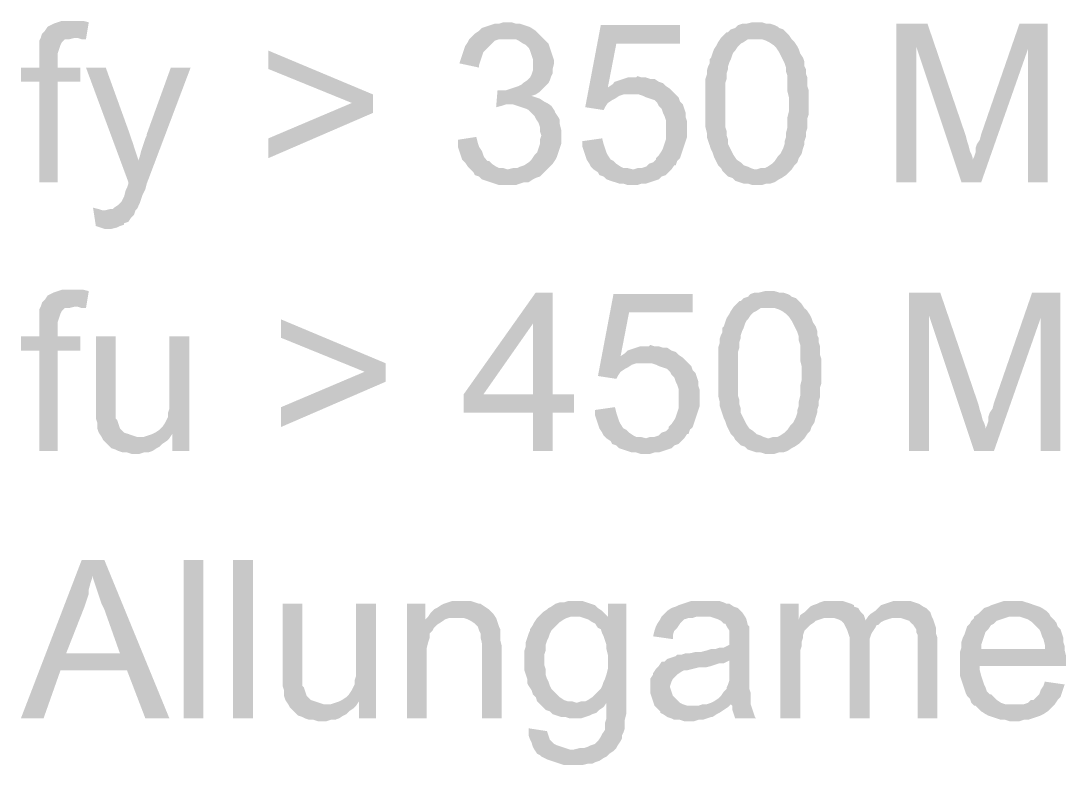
# Model space of a CAD drawing. Header units: millimetres. Extents: x -35.3 to 0.3, y 0.4 to 20.6.
# Drawn here: x -33.788 to -33.172, y 4.129 to 4.567 of the extents above; entities that cross this region are included whole.
import ezdxf

# ---------------------------------------------------------------- set-up
doc = ezdxf.new("R2010")
doc.units = ezdxf.units.MM
doc.layers.add('PDF _Riempimenti solidi', color=7, linetype='Continuous')

msp = doc.modelspace()

# ---------------------------------------------------------------- hatches: boundary and pattern name
at = {"layer": 'PDF _Riempimenti solidi', "transparency": 33554559}
for points in [[(-33.7585, 4.56684), (-33.7635, 4.56684), (-33.766, 4.56601), (-33.7685, 4.56517), (-33.77183, 4.56351), (-33.7735, 4.56101), (-33.77517, 4.55934), (-33.776, 4.55684), (-33.75433, 4.55684), (-33.75183, 4.55601), (-33.74933, 4.55601), (-33.74767, 4.56601), (-33.751, 4.56684), (-33.756, 4.56684)], [(-33.501, 4.56601), (-33.5035, 4.56601), (-33.506, 4.56517), (-33.5085, 4.56517), (-33.511, 4.56434), (-33.516, 4.56267), (-33.51767, 4.56101), (-33.52017, 4.55934), (-33.52183, 4.55767), (-33.501, 4.55601), (-33.496, 4.55601), (-33.49433, 4.55517), (-33.49183, 4.55351), (-33.49017, 4.55267), (-33.4885, 4.55101), (-33.48767, 4.54934), (-33.48683, 4.54684), (-33.486, 4.54434), (-33.486, 4.53767), (-33.48683, 4.53517), (-33.48767, 4.53351), (-33.48933, 4.53184), (-33.49183, 4.53017), (-33.49267, 4.52934), (-33.49433, 4.52851), (-33.49683, 4.52767), (-33.50183, 4.52601), (-33.50433, 4.52601), (-33.48183, 4.52517), (-33.48017, 4.52684), (-33.47683, 4.53017), (-33.476, 4.53184), (-33.47517, 4.53434), (-33.47433, 4.53601), (-33.47433, 4.53851), (-33.4735, 4.54184), (-33.4735, 4.54351), (-33.47683, 4.55351), (-33.47767, 4.55434), (-33.47933, 4.55601), (-33.481, 4.55767), (-33.48433, 4.56101), (-33.48683, 4.56267), (-33.4885, 4.56351), (-33.491, 4.56434), (-33.4935, 4.56517), (-33.496, 4.56517), (-33.4985, 4.56601)], [(-33.39933, 4.56434), (-33.446, 4.56434), (-33.45517, 4.51601), (-33.44433, 4.51434), (-33.4435, 4.51601), (-33.44183, 4.51851), (-33.43933, 4.52017), (-33.43767, 4.52101), (-33.43517, 4.52267), (-33.43267, 4.52351), (-33.42767, 4.52351), (-33.4035, 4.52517), (-33.40517, 4.52684), (-33.44183, 4.52767), (-33.43683, 4.55351), (-33.39933, 4.55351)], [(-33.35433, 4.56601), (-33.35683, 4.56601), (-33.36017, 4.56517), (-33.36267, 4.56517), (-33.36517, 4.56434), (-33.36683, 4.56267), (-33.36933, 4.56184), (-33.371, 4.56017), (-33.37183, 4.56017), (-33.3735, 4.55851), (-33.37517, 4.55684), (-33.35433, 4.55601), (-33.351, 4.55601), (-33.3485, 4.55517), (-33.34683, 4.55434), (-33.34433, 4.55267), (-33.34267, 4.55101), (-33.341, 4.54851), (-33.34017, 4.54684), (-33.33933, 4.54517), (-33.3385, 4.54351), (-33.33767, 4.54184), (-33.33683, 4.53934), (-33.33683, 4.53684), (-33.336, 4.53434), (-33.336, 4.52517), (-33.33517, 4.52184), (-33.33517, 4.51351), (-33.336, 4.51017), (-33.336, 4.50434), (-33.33683, 4.50101), (-33.33683, 4.49851), (-33.33767, 4.49601), (-33.33767, 4.49434), (-33.3385, 4.49184), (-33.33933, 4.49017), (-33.34017, 4.48851), (-33.341, 4.48767), (-33.34183, 4.48684), (-33.3435, 4.48434), (-33.34517, 4.48267), (-33.34767, 4.48101), (-33.34933, 4.48017), (-33.35183, 4.48017), (-33.35433, 4.47934), (-33.37433, 4.47851), (-33.37267, 4.47684), (-33.371, 4.47517), (-33.3685, 4.47434), (-33.36683, 4.47267), (-33.36433, 4.47184), (-33.36183, 4.47101), (-33.35933, 4.47101), (-33.35683, 4.47017), (-33.351, 4.47017), (-33.3485, 4.47101), (-33.346, 4.47101), (-33.3435, 4.47184), (-33.341, 4.47351), (-33.33933, 4.47434), (-33.33683, 4.47601), (-33.33517, 4.47767), (-33.3335, 4.47934), (-33.33183, 4.48184), (-33.33017, 4.48351), (-33.32933, 4.48601), (-33.32767, 4.48851), (-33.32683, 4.49184), (-33.326, 4.49434), (-33.326, 4.49601), (-33.32517, 4.49851), (-33.32517, 4.50101), (-33.32433, 4.50351), (-33.32433, 4.50934), (-33.3235, 4.51184), (-33.3235, 4.52601), (-33.32433, 4.52851), (-33.32433, 4.53351), (-33.32517, 4.53601), (-33.32517, 4.53851), (-33.326, 4.54017), (-33.326, 4.54267), (-33.32683, 4.54517), (-33.3285, 4.54767), (-33.32933, 4.55017), (-33.33017, 4.55184), (-33.33183, 4.55434), (-33.3335, 4.55601), (-33.33517, 4.55851), (-33.3385, 4.56184), (-33.341, 4.56267), (-33.34183, 4.56351), (-33.3435, 4.56434), (-33.346, 4.56517), (-33.3485, 4.56517), (-33.351, 4.56601)], [(-33.2535, 4.56517), (-33.27183, 4.56517), (-33.27183, 4.47184), (-33.26017, 4.47184), (-33.26017, 4.55184)], [(-33.2535, 4.56517), (-33.26017, 4.55184), (-33.2335, 4.47184), (-33.22683, 4.48517), (-33.22683, 4.48601), (-33.22767, 4.48851), (-33.2285, 4.49017), (-33.22933, 4.49351), (-33.23017, 4.49601), (-33.231, 4.49934)], [(-33.18267, 4.56517), (-33.19933, 4.56517), (-33.22183, 4.50017), (-33.22267, 4.49684), (-33.22433, 4.49434), (-33.22517, 4.49184), (-33.22517, 4.48934), (-33.226, 4.48684), (-33.22683, 4.48517), (-33.2335, 4.47184), (-33.22183, 4.47184), (-33.19433, 4.55017)], [(-33.18267, 4.56517), (-33.19433, 4.55017), (-33.19433, 4.47184), (-33.18267, 4.47184)], [(-33.52183, 4.55767), (-33.5235, 4.55601), (-33.52433, 4.55434), (-33.526, 4.55184), (-33.52683, 4.54934), (-33.52767, 4.54684), (-33.5285, 4.54434), (-33.52933, 4.54184), (-33.51767, 4.53934), (-33.51767, 4.54101), (-33.51517, 4.54851), (-33.51183, 4.55184), (-33.51017, 4.55351), (-33.5085, 4.55517), (-33.506, 4.55601), (-33.501, 4.55601)], [(-33.776, 4.55684), (-33.77683, 4.55517), (-33.77683, 4.53934), (-33.78767, 4.53934), (-33.78767, 4.53101), (-33.77683, 4.53101), (-33.77683, 4.47184), (-33.766, 4.47184), (-33.766, 4.53101), (-33.75267, 4.53101), (-33.75267, 4.53934), (-33.766, 4.53934), (-33.766, 4.54767), (-33.76517, 4.55017), (-33.76433, 4.55267), (-33.7635, 4.55434), (-33.76183, 4.55601), (-33.75933, 4.55601), (-33.756, 4.55684)], [(-33.37517, 4.55684), (-33.37683, 4.55434), (-33.37767, 4.55267), (-33.37933, 4.55017), (-33.38017, 4.54767), (-33.381, 4.54517), (-33.38183, 4.54434), (-33.38183, 4.54184), (-33.38267, 4.54017), (-33.3835, 4.53767), (-33.3835, 4.53517), (-33.38433, 4.53267), (-33.38433, 4.50434), (-33.3835, 4.50101), (-33.3835, 4.49851), (-33.38267, 4.49601), (-33.38183, 4.49351), (-33.381, 4.49101), (-33.38017, 4.48934), (-33.37933, 4.48684), (-33.37683, 4.48184), (-33.37517, 4.48017), (-33.37433, 4.47851), (-33.35433, 4.47934), (-33.35517, 4.47934), (-33.35767, 4.48017), (-33.35933, 4.48101), (-33.36183, 4.48184), (-33.3635, 4.48351), (-33.366, 4.48517), (-33.36767, 4.48767), (-33.3685, 4.48934), (-33.36933, 4.49101), (-33.37017, 4.49267), (-33.371, 4.49434), (-33.371, 4.49684), (-33.37183, 4.49934), (-33.37183, 4.50184), (-33.37267, 4.50434), (-33.37267, 4.53017), (-33.37183, 4.53267), (-33.37183, 4.53601), (-33.371, 4.53851), (-33.371, 4.54017), (-33.37017, 4.54267), (-33.36933, 4.54434), (-33.3685, 4.54684), (-33.36767, 4.54851), (-33.36683, 4.54934), (-33.36517, 4.55184), (-33.3635, 4.55351), (-33.36183, 4.55434), (-33.35933, 4.55601), (-33.35433, 4.55601)], [(-33.64183, 4.54934), (-33.64183, 4.53851), (-33.59267, 4.51851), (-33.64183, 4.49767), (-33.64183, 4.48601), (-33.58017, 4.51267), (-33.58017, 4.52351)], [(-33.73767, 4.53934), (-33.74933, 4.53934), (-33.72433, 4.47184), (-33.7185, 4.48434), (-33.7185, 4.48517), (-33.72017, 4.49017), (-33.721, 4.49267), (-33.72183, 4.49517), (-33.72267, 4.49767), (-33.7235, 4.50017)], [(-33.68767, 4.53934), (-33.69933, 4.53934), (-33.7135, 4.50017), (-33.7135, 4.49934), (-33.71433, 4.49767), (-33.71517, 4.49517), (-33.716, 4.49267), (-33.71683, 4.49017), (-33.71767, 4.48684), (-33.7185, 4.48434), (-33.72433, 4.47184), (-33.72433, 4.47101), (-33.72517, 4.46851), (-33.726, 4.46684), (-33.72683, 4.46351), (-33.72767, 4.46184), (-33.7285, 4.46017), (-33.73017, 4.45851), (-33.73267, 4.45684), (-33.7335, 4.45601), (-33.73517, 4.45601), (-33.7385, 4.45517), (-33.72017, 4.45517), (-33.71933, 4.45601), (-33.71767, 4.45934), (-33.716, 4.46434), (-33.71433, 4.46767), (-33.7135, 4.47101)], [(-33.42433, 4.53434), (-33.42517, 4.53351), (-33.43017, 4.53351), (-33.43267, 4.53267), (-33.43517, 4.53184), (-33.43767, 4.53101), (-33.43933, 4.52934), (-33.44183, 4.52767), (-33.40517, 4.52684), (-33.40767, 4.52851), (-33.40933, 4.53017), (-33.41183, 4.53101), (-33.41433, 4.53267), (-33.41683, 4.53267), (-33.41933, 4.53351), (-33.42183, 4.53351)], [(-33.50683, 4.52601), (-33.50767, 4.51601), (-33.50433, 4.51684), (-33.50183, 4.51767), (-33.49933, 4.51767), (-33.47767, 4.51851), (-33.47933, 4.51934), (-33.48183, 4.52101), (-33.48433, 4.52184), (-33.48683, 4.52267), (-33.48433, 4.52351), (-33.48183, 4.52517), (-33.50433, 4.52601)], [(-33.4035, 4.52517), (-33.42767, 4.52351), (-33.4235, 4.52351), (-33.421, 4.52267), (-33.41933, 4.52184), (-33.41433, 4.52017), (-33.41267, 4.51851), (-33.41183, 4.51684), (-33.41017, 4.51517), (-33.40933, 4.51267), (-33.4085, 4.51101), (-33.40767, 4.50851), (-33.40767, 4.49684), (-33.4085, 4.49434), (-33.40933, 4.49184), (-33.41017, 4.49017), (-33.41183, 4.48767), (-33.4135, 4.48601), (-33.4135, 4.48517), (-33.41517, 4.48351), (-33.41767, 4.48267), (-33.41933, 4.48101), (-33.42183, 4.48017), (-33.42433, 4.48017), (-33.42683, 4.47934), (-33.40433, 4.47934), (-33.40267, 4.48184), (-33.40183, 4.48184), (-33.401, 4.48434), (-33.39933, 4.48601), (-33.39767, 4.49101), (-33.39683, 4.49351), (-33.396, 4.49601), (-33.39517, 4.49851), (-33.39517, 4.50767), (-33.396, 4.51017), (-33.396, 4.51267), (-33.39683, 4.51517), (-33.39767, 4.51767), (-33.39933, 4.51934), (-33.40017, 4.52184), (-33.40183, 4.52351)], [(-33.47767, 4.51851), (-33.49933, 4.51767), (-33.49767, 4.51767), (-33.49517, 4.51684), (-33.49017, 4.51517), (-33.4885, 4.51434), (-33.48683, 4.51267), (-33.48517, 4.51101), (-33.48433, 4.50934), (-33.48267, 4.50684), (-33.48183, 4.50434), (-33.48183, 4.50184), (-33.481, 4.49934), (-33.48183, 4.49684), (-33.48183, 4.49434), (-33.48267, 4.49184), (-33.4835, 4.48934), (-33.48517, 4.48767), (-33.48683, 4.48517), (-33.4885, 4.48351), (-33.491, 4.48184), (-33.4935, 4.48101), (-33.49517, 4.48017), (-33.49767, 4.48017), (-33.501, 4.47934), (-33.52267, 4.47934), (-33.521, 4.47767), (-33.52017, 4.47601), (-33.51767, 4.47517), (-33.516, 4.47351), (-33.511, 4.47184), (-33.5085, 4.47101), (-33.506, 4.47017), (-33.496, 4.47017), (-33.4935, 4.47101), (-33.491, 4.47184), (-33.4885, 4.47184), (-33.486, 4.47351), (-33.48433, 4.47434), (-33.48183, 4.47517), (-33.48017, 4.47684), (-33.4785, 4.47851), (-33.47767, 4.47934), (-33.47433, 4.48267), (-33.47267, 4.48517), (-33.47183, 4.48684), (-33.471, 4.48934), (-33.47017, 4.49184), (-33.46933, 4.49434), (-33.46933, 4.50267), (-33.47017, 4.50601), (-33.47017, 4.50851), (-33.471, 4.51017), (-33.47267, 4.51267), (-33.4735, 4.51434), (-33.47517, 4.51684)], [(-33.51933, 4.49851), (-33.53017, 4.49684), (-33.53017, 4.49267), (-33.52933, 4.49017), (-33.5285, 4.48767), (-33.52767, 4.48517), (-33.526, 4.48351), (-33.52433, 4.48101), (-33.52267, 4.47934), (-33.501, 4.47934), (-33.5035, 4.48017), (-33.506, 4.48017), (-33.50767, 4.48101), (-33.51017, 4.48267), (-33.51183, 4.48434), (-33.51267, 4.48434), (-33.51433, 4.48601), (-33.51517, 4.48767), (-33.516, 4.49017), (-33.51767, 4.49267), (-33.5185, 4.49517)], [(-33.44517, 4.49767), (-33.45683, 4.49601), (-33.45683, 4.49267), (-33.456, 4.49017), (-33.45433, 4.48517), (-33.45267, 4.48267), (-33.45183, 4.48101), (-33.45017, 4.47934), (-33.44767, 4.47767), (-33.44683, 4.47601), (-33.44433, 4.47517), (-33.44267, 4.47351), (-33.44017, 4.47267), (-33.43767, 4.47184), (-33.43517, 4.47101), (-33.43267, 4.47101), (-33.43017, 4.47017), (-33.42433, 4.47017), (-33.42183, 4.47101), (-33.41933, 4.47101), (-33.41683, 4.47184), (-33.41433, 4.47267), (-33.41183, 4.47351), (-33.41017, 4.47517), (-33.40767, 4.47601), (-33.40433, 4.47934), (-33.42683, 4.47934), (-33.43017, 4.48017), (-33.43267, 4.48017), (-33.43433, 4.48101), (-33.43683, 4.48267), (-33.4385, 4.48434), (-33.44017, 4.48517), (-33.44183, 4.48767), (-33.44267, 4.48934), (-33.4435, 4.49184), (-33.44433, 4.49434)], [(-33.74517, 4.45684), (-33.7435, 4.44601), (-33.741, 4.44517), (-33.7385, 4.44434), (-33.73433, 4.44434), (-33.731, 4.44517), (-33.72933, 4.44601), (-33.72683, 4.44684), (-33.72683, 4.44767), (-33.72433, 4.44851), (-33.72267, 4.45101), (-33.721, 4.45267), (-33.72017, 4.45517), (-33.73933, 4.45517), (-33.74183, 4.45601)], [(-33.7585, 4.40851), (-33.7635, 4.40851), (-33.766, 4.40767), (-33.7685, 4.40684), (-33.77183, 4.40517), (-33.7735, 4.40267), (-33.77517, 4.40101), (-33.776, 4.39851), (-33.75433, 4.39851), (-33.75183, 4.39767), (-33.74933, 4.39767), (-33.74767, 4.40767), (-33.751, 4.40851), (-33.756, 4.40851)], [(-33.47433, 4.40684), (-33.48433, 4.40684), (-33.52683, 4.34684), (-33.52683, 4.33601), (-33.486, 4.33601), (-33.486, 4.31351), (-33.47433, 4.31351), (-33.47433, 4.33601), (-33.46183, 4.33601), (-33.46183, 4.34684), (-33.51517, 4.34684), (-33.486, 4.38851)], [(-33.47433, 4.40684), (-33.486, 4.38851), (-33.486, 4.34684), (-33.51517, 4.34684), (-33.47433, 4.34684)], [(-33.39183, 4.40601), (-33.4385, 4.40601), (-33.44767, 4.35767), (-33.43683, 4.35601), (-33.436, 4.35767), (-33.43433, 4.36017), (-33.43183, 4.36184), (-33.43017, 4.36267), (-33.42767, 4.36434), (-33.42517, 4.36517), (-33.42017, 4.36517), (-33.396, 4.36684), (-33.39767, 4.36851), (-33.43433, 4.36934), (-33.42933, 4.39517), (-33.39183, 4.39517)], [(-33.34683, 4.40767), (-33.34933, 4.40767), (-33.35267, 4.40684), (-33.35517, 4.40684), (-33.35767, 4.40601), (-33.35933, 4.40434), (-33.36183, 4.40351), (-33.3635, 4.40184), (-33.36433, 4.40184), (-33.366, 4.40017), (-33.36767, 4.39851), (-33.34683, 4.39767), (-33.3435, 4.39767), (-33.341, 4.39684), (-33.33933, 4.39601), (-33.33683, 4.39434), (-33.33517, 4.39267), (-33.3335, 4.39017), (-33.33267, 4.38851), (-33.33183, 4.38684), (-33.33017, 4.38351), (-33.32933, 4.38101), (-33.32933, 4.37851), (-33.3285, 4.37601), (-33.3285, 4.36684), (-33.32767, 4.36351), (-33.32767, 4.35517), (-33.3285, 4.35184), (-33.3285, 4.34601), (-33.32933, 4.34267), (-33.32933, 4.34017), (-33.33017, 4.33767), (-33.33017, 4.33601), (-33.331, 4.33351), (-33.33183, 4.33184), (-33.33267, 4.33017), (-33.3335, 4.32934), (-33.33433, 4.32851), (-33.336, 4.32601), (-33.33767, 4.32434), (-33.34017, 4.32267), (-33.34183, 4.32184), (-33.34433, 4.32184), (-33.34683, 4.32101), (-33.36683, 4.32017), (-33.3635, 4.31684), (-33.361, 4.31601), (-33.35933, 4.31434), (-33.35683, 4.31351), (-33.35433, 4.31267), (-33.35183, 4.31267), (-33.34933, 4.31184), (-33.3435, 4.31184), (-33.341, 4.31267), (-33.3385, 4.31267), (-33.336, 4.31351), (-33.3335, 4.31517), (-33.33183, 4.31601), (-33.32933, 4.31767), (-33.32767, 4.31934), (-33.326, 4.32101), (-33.32433, 4.32351), (-33.32267, 4.32517), (-33.32183, 4.32767), (-33.32017, 4.33017), (-33.31933, 4.33351), (-33.3185, 4.33601), (-33.3185, 4.33767), (-33.31767, 4.34017), (-33.31767, 4.34267), (-33.31683, 4.34517), (-33.31683, 4.35101), (-33.316, 4.35351), (-33.316, 4.36767), (-33.31683, 4.37017), (-33.31683, 4.37517), (-33.31767, 4.37767), (-33.31767, 4.38017), (-33.3185, 4.38184), (-33.3185, 4.38434), (-33.31933, 4.38684), (-33.321, 4.38934), (-33.32183, 4.39184), (-33.32267, 4.39351), (-33.32433, 4.39601), (-33.326, 4.39767), (-33.32767, 4.40017), (-33.331, 4.40351), (-33.3335, 4.40434), (-33.33433, 4.40517), (-33.336, 4.40601), (-33.3385, 4.40684), (-33.341, 4.40684), (-33.3435, 4.40767)], [(-33.246, 4.40684), (-33.26433, 4.40684), (-33.26433, 4.31351), (-33.25267, 4.31351), (-33.25267, 4.39351)], [(-33.246, 4.40684), (-33.25267, 4.39351), (-33.226, 4.31351), (-33.21933, 4.32684), (-33.21933, 4.32767), (-33.22017, 4.33017), (-33.221, 4.33184), (-33.22183, 4.33517), (-33.22267, 4.33767), (-33.2235, 4.34101)], [(-33.17517, 4.40684), (-33.19183, 4.40684), (-33.21433, 4.34184), (-33.21517, 4.33851), (-33.21683, 4.33601), (-33.21767, 4.33351), (-33.21767, 4.33101), (-33.2185, 4.32851), (-33.21933, 4.32684), (-33.226, 4.31351), (-33.21433, 4.31351), (-33.18683, 4.39184)], [(-33.17517, 4.40684), (-33.18683, 4.39184), (-33.18683, 4.31351), (-33.17517, 4.31351)], [(-33.776, 4.39851), (-33.77683, 4.39684), (-33.77683, 4.38101), (-33.78767, 4.38101), (-33.78767, 4.37267), (-33.77683, 4.37267), (-33.77683, 4.31351), (-33.766, 4.31351), (-33.766, 4.37267), (-33.75267, 4.37267), (-33.75267, 4.38101), (-33.766, 4.38101), (-33.766, 4.38934), (-33.76517, 4.39184), (-33.76433, 4.39434), (-33.7635, 4.39601), (-33.76183, 4.39767), (-33.75933, 4.39767), (-33.756, 4.39851)], [(-33.36767, 4.39851), (-33.36933, 4.39601), (-33.37017, 4.39434), (-33.37183, 4.39184), (-33.37267, 4.38934), (-33.3735, 4.38684), (-33.37433, 4.38601), (-33.37433, 4.38351), (-33.37517, 4.38184), (-33.376, 4.37934), (-33.376, 4.37684), (-33.37683, 4.37434), (-33.37683, 4.34601), (-33.376, 4.34267), (-33.376, 4.34017), (-33.37517, 4.33767), (-33.37433, 4.33517), (-33.3735, 4.33267), (-33.37267, 4.33101), (-33.37183, 4.32851), (-33.371, 4.32684), (-33.37017, 4.32517), (-33.36933, 4.32351), (-33.36767, 4.32184), (-33.36683, 4.32017), (-33.34683, 4.32101), (-33.34767, 4.32101), (-33.35017, 4.32184), (-33.35183, 4.32267), (-33.35433, 4.32351), (-33.356, 4.32517), (-33.3585, 4.32684), (-33.36017, 4.32934), (-33.361, 4.33101), (-33.36183, 4.33267), (-33.3635, 4.33601), (-33.3635, 4.33851), (-33.36433, 4.34101), (-33.36433, 4.34351), (-33.36517, 4.34601), (-33.36517, 4.37184), (-33.36433, 4.37434), (-33.36433, 4.37767), (-33.3635, 4.38017), (-33.3635, 4.38184), (-33.36267, 4.38434), (-33.36183, 4.38601), (-33.361, 4.38851), (-33.36017, 4.39017), (-33.35933, 4.39101), (-33.35767, 4.39351), (-33.356, 4.39517), (-33.35433, 4.39601), (-33.35183, 4.39767), (-33.34683, 4.39767)], [(-33.63433, 4.39101), (-33.63433, 4.38017), (-33.58517, 4.36017), (-33.63433, 4.33934), (-33.63433, 4.32767), (-33.57267, 4.35434), (-33.57267, 4.36517)], [(-33.73183, 4.38101), (-33.7435, 4.38101), (-33.7435, 4.33267), (-33.74267, 4.33017), (-33.74267, 4.32684), (-33.74183, 4.32434), (-33.74017, 4.32184), (-33.73933, 4.32017), (-33.73767, 4.31851), (-33.73433, 4.31517), (-33.73183, 4.31434), (-33.73017, 4.31351), (-33.72767, 4.31267), (-33.72517, 4.31267), (-33.72267, 4.31184), (-33.71767, 4.31184), (-33.71517, 4.31267), (-33.71267, 4.31267), (-33.71017, 4.31351), (-33.70767, 4.31517), (-33.706, 4.31601), (-33.70433, 4.31767), (-33.70183, 4.31934), (-33.70017, 4.32101), (-33.71767, 4.32184), (-33.71933, 4.32184), (-33.72433, 4.32351), (-33.72683, 4.32434), (-33.72767, 4.32517), (-33.72933, 4.32684), (-33.73017, 4.32934), (-33.731, 4.33184), (-33.73183, 4.33267), (-33.73183, 4.34351)], [(-33.6885, 4.38101), (-33.70017, 4.38101), (-33.70017, 4.33851), (-33.701, 4.33601), (-33.701, 4.33351), (-33.70183, 4.33184), (-33.70267, 4.33017), (-33.70433, 4.32767), (-33.706, 4.32601), (-33.7085, 4.32434), (-33.6985, 4.32351), (-33.6985, 4.31351), (-33.6885, 4.31351)], [(-33.41683, 4.37601), (-33.41767, 4.37517), (-33.42267, 4.37517), (-33.42517, 4.37434), (-33.42767, 4.37351), (-33.43017, 4.37267), (-33.43183, 4.37101), (-33.43433, 4.36934), (-33.39767, 4.36851), (-33.40017, 4.37017), (-33.40183, 4.37184), (-33.40433, 4.37267), (-33.40683, 4.37434), (-33.40933, 4.37434), (-33.41183, 4.37517), (-33.41433, 4.37517)], [(-33.396, 4.36684), (-33.42017, 4.36517), (-33.416, 4.36517), (-33.4135, 4.36434), (-33.41183, 4.36351), (-33.40683, 4.36184), (-33.40517, 4.36017), (-33.40433, 4.35851), (-33.40267, 4.35684), (-33.40183, 4.35434), (-33.401, 4.35267), (-33.40017, 4.35017), (-33.40017, 4.33851), (-33.401, 4.33601), (-33.40183, 4.33351), (-33.40267, 4.33184), (-33.40433, 4.32934), (-33.406, 4.32767), (-33.406, 4.32684), (-33.40767, 4.32517), (-33.41017, 4.32434), (-33.41183, 4.32267), (-33.41433, 4.32184), (-33.41683, 4.32184), (-33.41933, 4.32101), (-33.39683, 4.32101), (-33.39517, 4.32351), (-33.39433, 4.32351), (-33.3935, 4.32601), (-33.39183, 4.32767), (-33.39017, 4.33267), (-33.38933, 4.33517), (-33.3885, 4.33767), (-33.38767, 4.34017), (-33.38767, 4.34934), (-33.3885, 4.35184), (-33.3885, 4.35434), (-33.38933, 4.35684), (-33.39017, 4.35934), (-33.39183, 4.36101), (-33.39267, 4.36351), (-33.39433, 4.36517)], [(-33.43767, 4.33934), (-33.44933, 4.33767), (-33.44933, 4.33434), (-33.44683, 4.32684), (-33.44517, 4.32434), (-33.44433, 4.32267), (-33.44267, 4.32101), (-33.44017, 4.31934), (-33.43933, 4.31767), (-33.43683, 4.31684), (-33.43517, 4.31517), (-33.43267, 4.31434), (-33.42767, 4.31267), (-33.42517, 4.31267), (-33.42267, 4.31184), (-33.41683, 4.31184), (-33.41433, 4.31267), (-33.41183, 4.31267), (-33.40683, 4.31434), (-33.40433, 4.31517), (-33.40267, 4.31684), (-33.40017, 4.31767), (-33.39683, 4.32101), (-33.41933, 4.32101), (-33.42267, 4.32184), (-33.42517, 4.32184), (-33.42683, 4.32267), (-33.42933, 4.32434), (-33.431, 4.32601), (-33.43267, 4.32684), (-33.43433, 4.32934), (-33.43517, 4.33101), (-33.436, 4.33351), (-33.43683, 4.33601)], [(-33.7085, 4.32434), (-33.71017, 4.32351), (-33.71267, 4.32267), (-33.71517, 4.32184), (-33.71767, 4.32184), (-33.70017, 4.32101), (-33.6985, 4.32351)], [(-33.7385, 4.24934), (-33.75183, 4.24934), (-33.78767, 4.15601), (-33.77433, 4.15601), (-33.76433, 4.18434), (-33.72517, 4.18434), (-33.761, 4.19434), (-33.75017, 4.22184), (-33.74933, 4.22434), (-33.7485, 4.22684), (-33.74767, 4.22934), (-33.74767, 4.23184), (-33.74683, 4.23517), (-33.74517, 4.24017)], [(-33.7385, 4.24934), (-33.74517, 4.24017), (-33.74517, 4.23851), (-33.74433, 4.23601), (-33.7435, 4.23351), (-33.74267, 4.23101), (-33.74183, 4.22851), (-33.74017, 4.22351), (-33.7385, 4.22017), (-33.72933, 4.19434), (-33.761, 4.19434), (-33.72517, 4.18434), (-33.71433, 4.15601), (-33.70017, 4.15601)], [(-33.68017, 4.15601), (-33.68017, 4.24934), (-33.69184, 4.24934), (-33.69184, 4.15601)], [(-33.651, 4.15601), (-33.651, 4.24934), (-33.66267, 4.24934), (-33.66267, 4.15601)], [(-33.52767, 4.22517), (-33.5335, 4.22517), (-33.536, 4.22434), (-33.5385, 4.22351), (-33.54017, 4.22267), (-33.54267, 4.22101), (-33.54433, 4.22017), (-33.546, 4.21851), (-33.54767, 4.21601), (-33.53017, 4.21517), (-33.52683, 4.21517), (-33.52433, 4.21434), (-33.52267, 4.21351), (-33.52017, 4.21184), (-33.5185, 4.21017), (-33.51767, 4.20767), (-33.51683, 4.20601), (-33.51683, 4.20351), (-33.516, 4.20017), (-33.516, 4.15601), (-33.50433, 4.15601), (-33.50433, 4.19851), (-33.50517, 4.20184), (-33.50517, 4.20851), (-33.506, 4.21017), (-33.50683, 4.21267), (-33.50767, 4.21517), (-33.50933, 4.21767), (-33.51183, 4.22017), (-33.51433, 4.22184), (-33.51683, 4.22351), (-33.51767, 4.22351), (-33.52267, 4.22517), (-33.52517, 4.22517)], [(-33.46183, 4.22517), (-33.46517, 4.22517), (-33.46767, 4.22434), (-33.47017, 4.22434), (-33.47267, 4.22351), (-33.47517, 4.22184), (-33.47683, 4.22101), (-33.47767, 4.22017), (-33.48017, 4.21851), (-33.48183, 4.21684), (-33.461, 4.21601), (-33.4585, 4.21601), (-33.456, 4.21517), (-33.44183, 4.21601), (-33.44517, 4.21934), (-33.44767, 4.22101), (-33.44933, 4.22267), (-33.45433, 4.22434), (-33.45683, 4.22517), (-33.45933, 4.22517)], [(-33.38433, 4.22517), (-33.39267, 4.22517), (-33.39767, 4.22351), (-33.40017, 4.22267), (-33.40183, 4.22184), (-33.40433, 4.22101), (-33.40683, 4.21934), (-33.4085, 4.21767), (-33.41017, 4.21601), (-33.38183, 4.21601), (-33.37933, 4.21517), (-33.37683, 4.21434), (-33.37517, 4.21351), (-33.3735, 4.21184), (-33.37267, 4.21184), (-33.37183, 4.21017), (-33.37017, 4.20767), (-33.37017, 4.19934), (-33.3735, 4.19767), (-33.376, 4.19767), (-33.3785, 4.19684), (-33.381, 4.19684), (-33.3835, 4.19601), (-33.38683, 4.19517), (-33.39017, 4.19517), (-33.3935, 4.19434), (-33.396, 4.19434), (-33.3985, 4.19351), (-33.401, 4.19351), (-33.40183, 4.19267), (-33.40433, 4.19184), (-33.40683, 4.19101), (-33.37017, 4.19017), (-33.37017, 4.17851), (-33.371, 4.17601), (-33.37183, 4.17434), (-33.37183, 4.17351), (-33.3735, 4.17184), (-33.37517, 4.16934), (-33.37683, 4.16767), (-33.37933, 4.16601), (-33.381, 4.16517), (-33.3835, 4.16434), (-33.36933, 4.16434), (-33.3685, 4.16351), (-33.3685, 4.16101), (-33.36767, 4.15851), (-33.36683, 4.15601), (-33.35433, 4.15601), (-33.35517, 4.15684), (-33.356, 4.15934), (-33.35767, 4.16434), (-33.35767, 4.17101), (-33.3585, 4.17351), (-33.3585, 4.21017), (-33.35933, 4.21101), (-33.36017, 4.21434), (-33.361, 4.21601), (-33.36267, 4.21851), (-33.36517, 4.22101), (-33.36767, 4.22184), (-33.37017, 4.22351), (-33.37183, 4.22351), (-33.3735, 4.22434), (-33.376, 4.22517), (-33.38183, 4.22517)], [(-33.30933, 4.22517), (-33.31433, 4.22517), (-33.31683, 4.22434), (-33.3185, 4.22351), (-33.321, 4.22267), (-33.32267, 4.22184), (-33.32433, 4.22017), (-33.326, 4.21851), (-33.3285, 4.21684), (-33.31183, 4.21517), (-33.3085, 4.21517), (-33.306, 4.21434), (-33.30433, 4.21351), (-33.29017, 4.21351), (-33.29017, 4.21434), (-33.291, 4.21684), (-33.29267, 4.21851), (-33.29433, 4.22101), (-33.29683, 4.22184), (-33.29683, 4.22267), (-33.2985, 4.22351), (-33.301, 4.22434), (-33.3035, 4.22517), (-33.306, 4.22517)], [(-33.2685, 4.22517), (-33.2735, 4.22517), (-33.276, 4.22434), (-33.2785, 4.22351), (-33.281, 4.22267), (-33.28267, 4.22101), (-33.28433, 4.21934), (-33.28683, 4.21767), (-33.2885, 4.21601), (-33.27183, 4.21517), (-33.26933, 4.21517), (-33.26683, 4.21434), (-33.26433, 4.21351), (-33.2635, 4.21267), (-33.26183, 4.21101), (-33.26017, 4.20851), (-33.26017, 4.20684), (-33.25933, 4.20517), (-33.25933, 4.15601), (-33.24767, 4.15601), (-33.24767, 4.20351), (-33.2485, 4.20601), (-33.2485, 4.20934), (-33.24933, 4.21184), (-33.25017, 4.21434), (-33.251, 4.21601), (-33.25183, 4.21851), (-33.25433, 4.22101), (-33.256, 4.22184), (-33.2585, 4.22351), (-33.261, 4.22434), (-33.2635, 4.22517), (-33.266, 4.22517)], [(-33.20267, 4.22517), (-33.2085, 4.22517), (-33.211, 4.22434), (-33.2135, 4.22351), (-33.216, 4.22267), (-33.21767, 4.22184), (-33.22017, 4.22101), (-33.2235, 4.21767), (-33.226, 4.21601), (-33.19933, 4.21601), (-33.19683, 4.21517), (-33.19433, 4.21434), (-33.19183, 4.21267), (-33.1885, 4.20934), (-33.18767, 4.20851), (-33.18683, 4.20684), (-33.186, 4.20434), (-33.18517, 4.20267), (-33.18433, 4.19934), (-33.18433, 4.19684), (-33.22183, 4.19684), (-33.17267, 4.19601), (-33.17267, 4.19851), (-33.1735, 4.20101), (-33.1735, 4.20351), (-33.17433, 4.20601), (-33.17517, 4.20851), (-33.17683, 4.21017), (-33.17767, 4.21267), (-33.17933, 4.21434), (-33.181, 4.21601), (-33.18183, 4.21767), (-33.1835, 4.21934), (-33.186, 4.22101), (-33.18767, 4.22184), (-33.19017, 4.22267), (-33.19267, 4.22351), (-33.19517, 4.22434), (-33.19767, 4.22517), (-33.20017, 4.22517)], [(-33.62183, 4.22351), (-33.6335, 4.22351), (-33.6335, 4.17517), (-33.63267, 4.17267), (-33.63267, 4.16934), (-33.63183, 4.16684), (-33.63017, 4.16434), (-33.62933, 4.16267), (-33.626, 4.15934), (-33.62433, 4.15767), (-33.62183, 4.15684), (-33.62017, 4.15601), (-33.61767, 4.15517), (-33.61517, 4.15517), (-33.61267, 4.15434), (-33.60767, 4.15434), (-33.60517, 4.15517), (-33.60267, 4.15517), (-33.60017, 4.15601), (-33.59767, 4.15767), (-33.596, 4.15851), (-33.59433, 4.16017), (-33.59183, 4.16184), (-33.59017, 4.16351), (-33.60767, 4.16434), (-33.60933, 4.16434), (-33.61183, 4.16517), (-33.61683, 4.16684), (-33.61767, 4.16767), (-33.61933, 4.16934), (-33.621, 4.17434), (-33.62183, 4.17517), (-33.62183, 4.18601)], [(-33.5785, 4.22351), (-33.59017, 4.22351), (-33.59017, 4.18101), (-33.591, 4.17851), (-33.591, 4.17601), (-33.59267, 4.17267), (-33.59433, 4.17017), (-33.596, 4.16851), (-33.5985, 4.16684), (-33.5885, 4.16601), (-33.5885, 4.15601), (-33.5785, 4.15601)], [(-33.54933, 4.22351), (-33.56017, 4.22351), (-33.56017, 4.15601), (-33.5485, 4.15601), (-33.5485, 4.19767), (-33.54767, 4.20101), (-33.54683, 4.20351), (-33.54683, 4.20601), (-33.54517, 4.20767), (-33.54433, 4.20934), (-33.54267, 4.21101), (-33.54017, 4.21267), (-33.53767, 4.21434), (-33.54933, 4.21434)], [(-33.431, 4.22351), (-33.44183, 4.22351), (-33.44183, 4.21601), (-33.456, 4.21517), (-33.4535, 4.21434), (-33.451, 4.21267), (-33.44933, 4.21184), (-33.44767, 4.20934), (-33.446, 4.20851), (-33.44517, 4.20601), (-33.44433, 4.20434), (-33.4435, 4.20184), (-33.44267, 4.19934), (-33.44267, 4.19684), (-33.44183, 4.19351), (-33.44183, 4.18517), (-33.44267, 4.18184), (-33.4435, 4.17934), (-33.44433, 4.17767), (-33.44517, 4.17517), (-33.446, 4.17351), (-33.44933, 4.17017), (-33.451, 4.16851), (-33.4535, 4.16684), (-33.45517, 4.16601), (-33.45767, 4.16601), (-33.46017, 4.16517), (-33.431, 4.16517)], [(-33.32933, 4.22351), (-33.34017, 4.22351), (-33.34017, 4.15601), (-33.3285, 4.15601), (-33.3285, 4.19601), (-33.32767, 4.19851), (-33.32767, 4.20101), (-33.32683, 4.20351), (-33.32683, 4.20517), (-33.326, 4.20767), (-33.32433, 4.20934), (-33.32267, 4.21101), (-33.32017, 4.21267), (-33.31933, 4.21351), (-33.32933, 4.21434)], [(-33.54767, 4.21601), (-33.54933, 4.21434), (-33.53767, 4.21434), (-33.53517, 4.21517), (-33.53017, 4.21517)], [(-33.48183, 4.21684), (-33.4835, 4.21517), (-33.48517, 4.21267), (-33.486, 4.21101), (-33.48767, 4.20851), (-33.48767, 4.20767), (-33.4885, 4.20601), (-33.49017, 4.20101), (-33.49017, 4.19851), (-33.491, 4.19601), (-33.491, 4.18434), (-33.49017, 4.18184), (-33.48933, 4.17934), (-33.48933, 4.17684), (-33.4885, 4.17517), (-33.48683, 4.17267), (-33.486, 4.17017), (-33.48433, 4.16851), (-33.4835, 4.16601), (-33.48017, 4.16267), (-33.4785, 4.16101), (-33.476, 4.16017), (-33.47433, 4.15851), (-33.46933, 4.15684), (-33.46683, 4.15684), (-33.46433, 4.15601), (-33.45767, 4.15601), (-33.45517, 4.15684), (-33.45267, 4.15767), (-33.451, 4.15851), (-33.4485, 4.15934), (-33.44683, 4.16101), (-33.44433, 4.16267), (-33.44267, 4.16517), (-33.431, 4.16517), (-33.46017, 4.16517), (-33.46267, 4.16601), (-33.46517, 4.16601), (-33.46767, 4.16684), (-33.47017, 4.16851), (-33.4735, 4.17184), (-33.47517, 4.17351), (-33.476, 4.17517), (-33.47683, 4.17767), (-33.47767, 4.17934), (-33.4785, 4.18184), (-33.4785, 4.18517), (-33.47933, 4.18767), (-33.47933, 4.19351), (-33.4785, 4.19601), (-33.4785, 4.19934), (-33.47767, 4.20184), (-33.47683, 4.20351), (-33.476, 4.20601), (-33.47517, 4.20767), (-33.4735, 4.20934), (-33.47017, 4.21267), (-33.46767, 4.21434), (-33.466, 4.21517), (-33.4635, 4.21601), (-33.461, 4.21601)], [(-33.41017, 4.21601), (-33.411, 4.21434), (-33.41267, 4.21184), (-33.4135, 4.21017), (-33.41433, 4.20767), (-33.41517, 4.20434), (-33.4035, 4.20267), (-33.4035, 4.20517), (-33.40267, 4.20767), (-33.401, 4.20934), (-33.39933, 4.21184), (-33.39683, 4.21434), (-33.39433, 4.21517), (-33.39183, 4.21517), (-33.38933, 4.21601), (-33.386, 4.21601)], [(-33.3285, 4.21684), (-33.32933, 4.21434), (-33.31933, 4.21351), (-33.31683, 4.21434), (-33.31433, 4.21517), (-33.31183, 4.21517)], [(-33.2885, 4.21601), (-33.29017, 4.21351), (-33.30433, 4.21351), (-33.30267, 4.21184), (-33.301, 4.20851), (-33.29933, 4.20351), (-33.29933, 4.15601), (-33.28767, 4.15601), (-33.28767, 4.20267), (-33.28683, 4.20517), (-33.286, 4.20684), (-33.28433, 4.20934), (-33.2835, 4.21101), (-33.28267, 4.21101), (-33.281, 4.21267), (-33.27933, 4.21351), (-33.27433, 4.21517), (-33.27183, 4.21517)], [(-33.226, 4.21601), (-33.226, 4.21517), (-33.22767, 4.21351), (-33.2285, 4.21184), (-33.23017, 4.21017), (-33.23183, 4.20517), (-33.23267, 4.20351), (-33.2335, 4.20101), (-33.2335, 4.19767), (-33.23433, 4.19517), (-33.23433, 4.18101), (-33.2335, 4.17851), (-33.231, 4.17101), (-33.23017, 4.16934), (-33.2285, 4.16767), (-33.22767, 4.16517), (-33.226, 4.16351), (-33.20183, 4.16434), (-33.20767, 4.16434), (-33.21017, 4.16517), (-33.21267, 4.16684), (-33.216, 4.17017), (-33.21683, 4.17017), (-33.2185, 4.17184), (-33.21933, 4.17434), (-33.22017, 4.17601), (-33.221, 4.17851), (-33.22183, 4.18101), (-33.22267, 4.18434), (-33.22267, 4.18684), (-33.17183, 4.18684), (-33.17183, 4.19267), (-33.17267, 4.19601), (-33.22183, 4.19684), (-33.22183, 4.19934), (-33.221, 4.20184), (-33.21933, 4.20684), (-33.21767, 4.20851), (-33.216, 4.21101), (-33.21433, 4.21184), (-33.21267, 4.21351), (-33.21017, 4.21434), (-33.20517, 4.21601), (-33.20267, 4.21601)], [(-33.40683, 4.19101), (-33.4085, 4.18934), (-33.41017, 4.18934), (-33.41183, 4.18684), (-33.4135, 4.18517), (-33.41517, 4.18267), (-33.41517, 4.18184), (-33.41683, 4.17934), (-33.41683, 4.17101), (-33.416, 4.16851), (-33.41517, 4.16601), (-33.41433, 4.16351), (-33.411, 4.16017), (-33.411, 4.15934), (-33.40933, 4.15851), (-33.40683, 4.15684), (-33.40433, 4.15601), (-33.40267, 4.15517), (-33.39933, 4.15517), (-33.39683, 4.15434), (-33.391, 4.15434), (-33.3885, 4.15517), (-33.386, 4.15517), (-33.3835, 4.15601), (-33.381, 4.15684), (-33.38017, 4.15684), (-33.37767, 4.15851), (-33.376, 4.15934), (-33.3735, 4.16101), (-33.371, 4.16267), (-33.391, 4.16351), (-33.39517, 4.16351), (-33.39767, 4.16434), (-33.39933, 4.16517), (-33.401, 4.16684), (-33.40183, 4.16767), (-33.4035, 4.16934), (-33.40517, 4.17434), (-33.40517, 4.17517), (-33.40433, 4.17767), (-33.4035, 4.17934), (-33.40267, 4.18017), (-33.401, 4.18184), (-33.3985, 4.18351), (-33.39683, 4.18434), (-33.39517, 4.18434), (-33.3885, 4.18601), (-33.38433, 4.18601), (-33.381, 4.18684), (-33.3785, 4.18767), (-33.376, 4.18851), (-33.3735, 4.18851), (-33.37017, 4.19017)], [(-33.18433, 4.17767), (-33.18517, 4.17517), (-33.18683, 4.17267), (-33.18767, 4.17017), (-33.18933, 4.16851), (-33.191, 4.16684), (-33.19267, 4.16684), (-33.19433, 4.16517), (-33.19683, 4.16434), (-33.20183, 4.16434), (-33.226, 4.16351), (-33.22517, 4.16351), (-33.2235, 4.16184), (-33.22183, 4.16017), (-33.21933, 4.15851), (-33.21767, 4.15767), (-33.21267, 4.15601), (-33.21017, 4.15517), (-33.20767, 4.15517), (-33.20517, 4.15434), (-33.19933, 4.15434), (-33.19683, 4.15517), (-33.19433, 4.15517), (-33.19183, 4.15601), (-33.18933, 4.15684), (-33.18683, 4.15767), (-33.18517, 4.15851), (-33.18267, 4.16017), (-33.18183, 4.16101), (-33.1785, 4.16434), (-33.17683, 4.16684), (-33.17517, 4.16851), (-33.17433, 4.17101), (-33.1735, 4.17351), (-33.17267, 4.17601)], [(-33.5985, 4.16684), (-33.60017, 4.16601), (-33.60267, 4.16517), (-33.60517, 4.16434), (-33.60767, 4.16434), (-33.59017, 4.16351), (-33.5885, 4.16601)], [(-33.431, 4.16517), (-33.44267, 4.16517), (-33.44267, 4.15601), (-33.4435, 4.15351), (-33.4435, 4.14934), (-33.44517, 4.14684), (-33.446, 4.14517), (-33.44767, 4.14267), (-33.44933, 4.14101), (-33.45183, 4.14017), (-33.4535, 4.13934), (-33.456, 4.13851), (-33.4585, 4.13851), (-33.46183, 4.13767), (-33.48517, 4.13767), (-33.4835, 4.13517), (-33.48183, 4.13434), (-33.481, 4.13351), (-33.47767, 4.13184), (-33.47517, 4.13101), (-33.47017, 4.12934), (-33.46767, 4.12851), (-33.45683, 4.12851), (-33.4535, 4.12934), (-33.451, 4.12934), (-33.44933, 4.13017), (-33.44683, 4.13101), (-33.44433, 4.13267), (-33.44267, 4.13351), (-33.441, 4.13517), (-33.4385, 4.13684), (-33.43683, 4.13851), (-33.436, 4.14017), (-33.43433, 4.14267), (-33.4335, 4.14434), (-33.4335, 4.14601), (-33.43267, 4.14767), (-33.43183, 4.15017), (-33.43183, 4.15517), (-33.431, 4.15851), (-33.431, 4.16184)], [(-33.3835, 4.16434), (-33.386, 4.16434), (-33.3885, 4.16351), (-33.391, 4.16351), (-33.371, 4.16267), (-33.36933, 4.16434)], [(-33.4885, 4.15017), (-33.4885, 4.14601), (-33.48767, 4.14351), (-33.48683, 4.14184), (-33.486, 4.13934), (-33.48517, 4.13767), (-33.46183, 4.13767), (-33.46433, 4.13767), (-33.46683, 4.13851), (-33.46933, 4.13934), (-33.47183, 4.14017), (-33.4735, 4.14101), (-33.476, 4.14351), (-33.47767, 4.14851)]]:
    msp.add_hatch(color=256, dxfattribs=at).paths.add_polyline_path(points)

doc.saveas('drawing.dxf')
